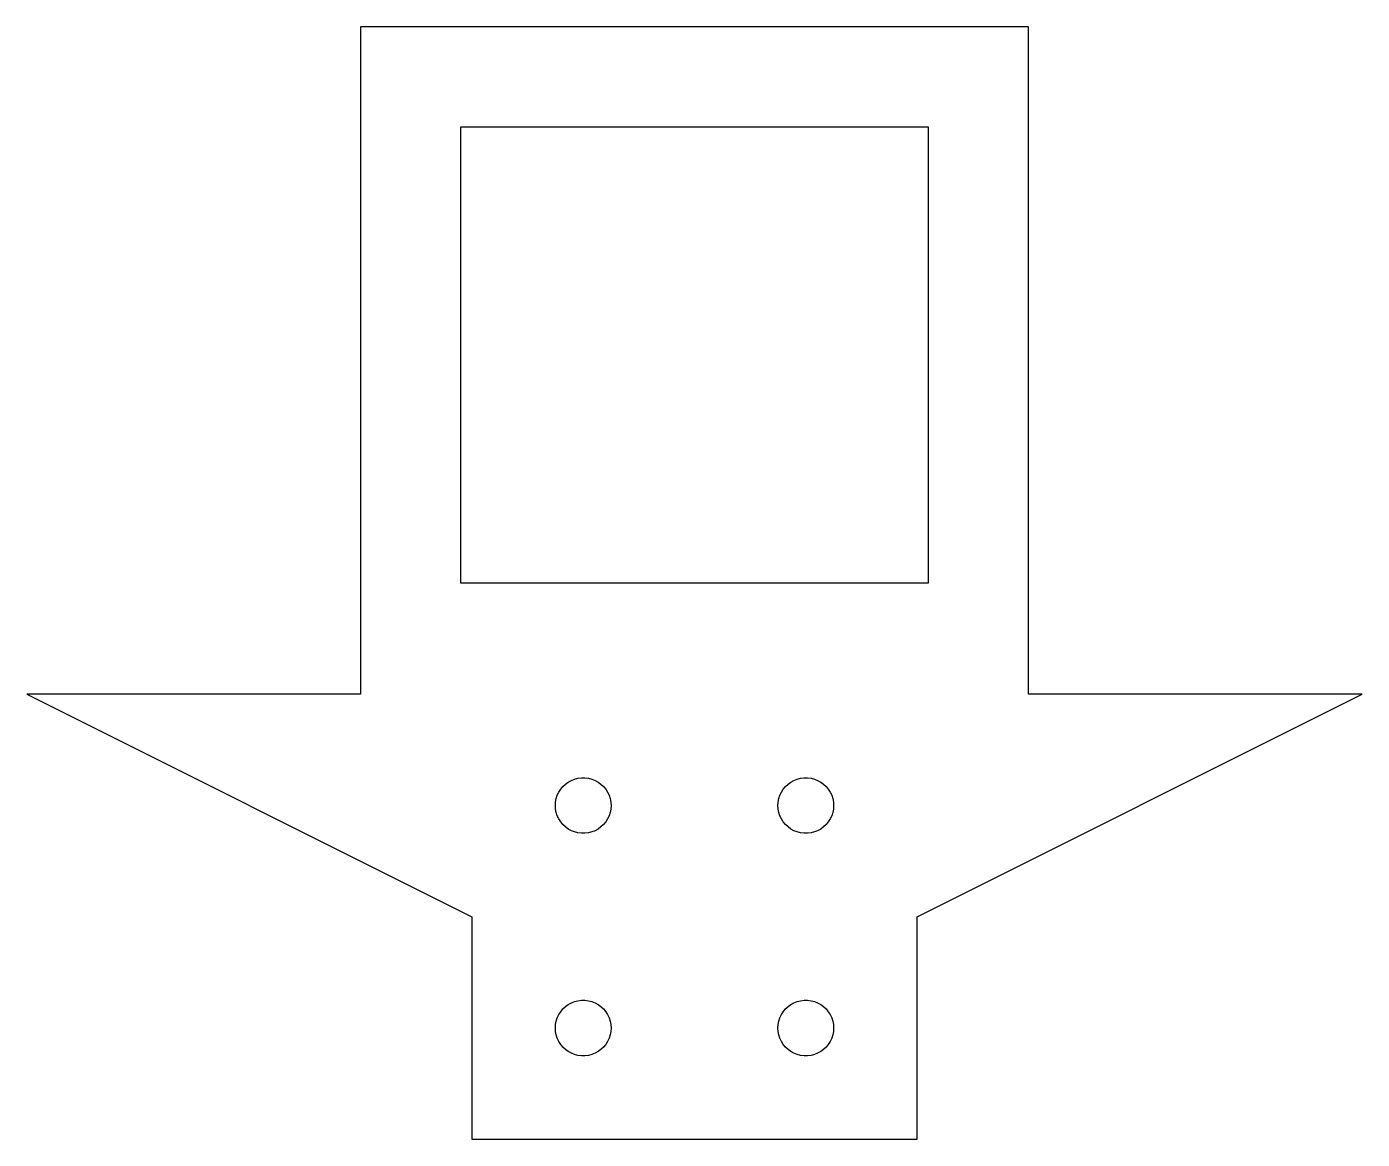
# Model space of a CAD drawing. Header units: metres. Extents: x -60 to 60, y -20 to 80.
import ezdxf

# ---------------------------------------------------------------- set-up
doc = ezdxf.new("R2010")
doc.units = ezdxf.units.M

msp = doc.modelspace()

# ---------------------------------------------------------------- linework, layer by layer
for p, q in [((30, 80), (-30, 80)), ((-30, 80), (-30, 20)), ((30, 20), (30, 80)), ((-21, 30), (-21, 71)), ((-21, 71), (21, 71)), ((21, 71), (21, 30)), ((21, 30), (-21, 30)), ((-30, 20), (-60, 20)), ((-60, 20), (-20, 0)), ((20, 0), (60, 20)), ((60, 20), (30, 20)), ((-11.5936, 11.9263), (-11.3396, 12.1108)), ((-11.3396, 12.1108), (-11.0644, 12.2621)), ((-11.0644, 12.2621), (-10.7725, 12.3776)), ((-10.7725, 12.3776), (-10.4684, 12.4557)), ((-10.4684, 12.4557), (-10.157, 12.4951)), ((-10.157, 12.4951), (-9.84302, 12.4951)), ((-9.84302, 12.4951), (-9.53154, 12.4557)), ((-9.53154, 12.4557), (-9.22745, 12.3776)), ((-9.22745, 12.3776), (-8.93555, 12.2621)), ((-8.93555, 12.2621), (-8.66043, 12.1108)), ((-8.66043, 12.1108), (-8.40643, 11.9263)), ((8.40643, 11.9263), (8.66043, 12.1108)), ((8.66043, 12.1108), (8.93555, 12.2621)), ((8.93555, 12.2621), (9.22745, 12.3776)), ((9.22745, 12.3776), (9.53154, 12.4557)), ((9.53154, 12.4557), (9.84302, 12.4951)), ((9.84302, 12.4951), (10.157, 12.4951)), ((10.157, 12.4951), (10.4684, 12.4557)), ((10.4684, 12.4557), (10.7725, 12.3776)), ((10.7725, 12.3776), (11.0644, 12.2621)), ((11.0644, 12.2621), (11.3396, 12.1108)), ((11.3396, 12.1108), (11.5936, 11.9263)), ((-12.4214, 10.6217), (-12.3244, 10.9203)), ((-12.3244, 10.9203), (-12.1908, 11.2044)), ((-12.1908, 11.2044), (-12.0225, 11.4695)), ((-12.0225, 11.4695), (-11.8224, 11.7114)), ((-11.8224, 11.7114), (-11.5936, 11.9263)), ((-8.40643, 11.9263), (-8.17757, 11.7114)), ((-8.17757, 11.7114), (-7.97745, 11.4695)), ((-7.97745, 11.4695), (-7.80922, 11.2044)), ((-7.80922, 11.2044), (-7.67555, 10.9203)), ((-7.67555, 10.9203), (-7.57854, 10.6217)), ((7.57854, 10.6217), (7.67555, 10.9203)), ((7.67555, 10.9203), (7.80922, 11.2044)), ((7.80922, 11.2044), (7.97745, 11.4695)), ((7.97745, 11.4695), (8.17757, 11.7114)), ((8.17757, 11.7114), (8.40643, 11.9263)), ((11.5936, 11.9263), (11.8224, 11.7114)), ((11.8224, 11.7114), (12.0225, 11.4695)), ((12.0225, 11.4695), (12.1908, 11.2044)), ((12.1908, 11.2044), (12.3244, 10.9203)), ((12.3244, 10.9203), (12.4214, 10.6217)), ((-12.5, 10), (-12.4803, 10.3133)), ((-12.4803, 9.68666), (-12.5, 10)), ((-12.4803, 10.3133), (-12.4214, 10.6217)), ((-12.4214, 9.37827), (-12.4803, 9.68666)), ((-7.57854, 10.6217), (-7.5197, 10.3133)), ((-7.5197, 9.68666), (-7.57854, 9.37827)), ((-7.5197, 10.3133), (-7.5, 10)), ((-7.5, 10), (-7.5197, 9.68666)), ((7.5, 10), (7.5197, 10.3133)), ((7.5197, 9.68666), (7.5, 10)), ((7.5197, 10.3133), (7.57854, 10.6217)), ((7.57854, 9.37827), (7.5197, 9.68666)), ((12.4214, 10.6217), (12.4803, 10.3133)), ((12.4803, 9.68666), (12.4214, 9.37827)), ((12.4803, 10.3133), (12.5, 10)), ((12.5, 10), (12.4803, 9.68666)), ((-12.3244, 9.07968), (-12.4214, 9.37827)), ((-12.1908, 8.79561), (-12.3244, 9.07968)), ((-12.0225, 8.53053), (-12.1908, 8.79561)), ((-11.8224, 8.28862), (-12.0225, 8.53053)), ((-7.97745, 8.53053), (-8.17757, 8.28862)), ((-7.80922, 8.79561), (-7.97745, 8.53053)), ((-7.67555, 9.07968), (-7.80922, 8.79561)), ((-7.57854, 9.37827), (-7.67555, 9.07968)), ((7.67555, 9.07968), (7.57854, 9.37827)), ((7.80922, 8.79561), (7.67555, 9.07968)), ((7.97745, 8.53053), (7.80922, 8.79561)), ((8.17757, 8.28862), (7.97745, 8.53053)), ((12.0225, 8.53053), (11.8224, 8.28862)), ((12.1908, 8.79561), (12.0225, 8.53053)), ((12.3244, 9.07968), (12.1908, 8.79561)), ((12.4214, 9.37827), (12.3244, 9.07968)), ((-11.5936, 8.07372), (-11.8224, 8.28862)), ((-11.3396, 7.88918), (-11.5936, 8.07372)), ((-11.0644, 7.73793), (-11.3396, 7.88918)), ((-10.7725, 7.62234), (-11.0644, 7.73793)), ((-10.4684, 7.54428), (-10.7725, 7.62234)), ((-10.157, 7.50493), (-10.4684, 7.54428)), ((-9.84302, 7.50493), (-10.157, 7.50493)), ((-9.53154, 7.54428), (-9.84302, 7.50493)), ((-9.22745, 7.62234), (-9.53154, 7.54428)), ((-8.93555, 7.73793), (-9.22745, 7.62234)), ((-8.66043, 7.88918), (-8.93555, 7.73793)), ((-8.40643, 8.07372), (-8.66043, 7.88918)), ((-8.17757, 8.28862), (-8.40643, 8.07372)), ((8.40643, 8.07372), (8.17757, 8.28862)), ((8.66043, 7.88918), (8.40643, 8.07372)), ((8.93555, 7.73793), (8.66043, 7.88918)), ((9.22745, 7.62234), (8.93555, 7.73793)), ((9.53154, 7.54428), (9.22745, 7.62234)), ((9.84302, 7.50493), (9.53154, 7.54428)), ((10.157, 7.50493), (9.84302, 7.50493)), ((10.4684, 7.54428), (10.157, 7.50493)), ((10.7725, 7.62234), (10.4684, 7.54428)), ((11.0644, 7.73793), (10.7725, 7.62234)), ((11.3396, 7.88918), (11.0644, 7.73793)), ((11.5936, 8.07372), (11.3396, 7.88918)), ((11.8224, 8.28862), (11.5936, 8.07372)), ((-20, 0), (-20, -20)), ((20, -20), (20, 0)), ((-12.0225, -8.53053), (-11.8224, -8.28862)), ((-11.8224, -8.28862), (-11.5936, -8.07372)), ((-11.5936, -8.07372), (-11.3396, -7.88918)), ((-11.3396, -7.88918), (-11.0644, -7.73793)), ((-11.0644, -7.73793), (-10.7725, -7.62234)), ((-10.7725, -7.62234), (-10.4684, -7.54428)), ((-10.4684, -7.54428), (-10.157, -7.50493)), ((-10.157, -7.50493), (-9.84302, -7.50493)), ((-9.84302, -7.50493), (-9.53154, -7.54428)), ((-9.53154, -7.54428), (-9.22745, -7.62234)), ((-9.22745, -7.62234), (-8.93555, -7.73793)), ((-8.93555, -7.73793), (-8.66043, -7.88918)), ((-8.66043, -7.88918), (-8.40643, -8.07372)), ((-8.40643, -8.07372), (-8.17757, -8.28862)), ((-8.17757, -8.28862), (-7.97745, -8.53053)), ((7.97745, -8.53053), (8.17757, -8.28862)), ((8.17757, -8.28862), (8.40643, -8.07372)), ((8.40643, -8.07372), (8.66043, -7.88918)), ((8.66043, -7.88918), (8.93555, -7.73793)), ((8.93555, -7.73793), (9.22745, -7.62234)), ((9.22745, -7.62234), (9.53154, -7.54428)), ((9.53154, -7.54428), (9.84302, -7.50493)), ((9.84302, -7.50493), (10.157, -7.50493)), ((10.157, -7.50493), (10.4684, -7.54428)), ((10.4684, -7.54428), (10.7725, -7.62234)), ((10.7725, -7.62234), (11.0644, -7.73793)), ((11.0644, -7.73793), (11.3396, -7.88918)), ((11.3396, -7.88918), (11.5936, -8.07372)), ((11.5936, -8.07372), (11.8224, -8.28862)), ((11.8224, -8.28862), (12.0225, -8.53053)), ((-12.4803, -9.68666), (-12.4214, -9.37827)), ((-12.4214, -9.37827), (-12.3244, -9.07968)), ((-12.3244, -9.07968), (-12.1908, -8.79561)), ((-12.1908, -8.79561), (-12.0225, -8.53053)), ((-7.97745, -8.53053), (-7.80922, -8.79561)), ((-7.80922, -8.79561), (-7.67555, -9.07968)), ((-7.67555, -9.07968), (-7.57854, -9.37827)), ((-7.57854, -9.37827), (-7.5197, -9.68666)), ((7.5197, -9.68666), (7.57854, -9.37827)), ((7.57854, -9.37827), (7.67555, -9.07968)), ((7.67555, -9.07968), (7.80922, -8.79561)), ((7.80922, -8.79561), (7.97745, -8.53053)), ((12.0225, -8.53053), (12.1908, -8.79561)), ((12.1908, -8.79561), (12.3244, -9.07968)), ((12.3244, -9.07968), (12.4214, -9.37827)), ((12.4214, -9.37827), (12.4803, -9.68666)), ((-12.5, -10), (-12.4803, -9.68666)), ((-12.4803, -10.3133), (-12.5, -10)), ((-12.4214, -10.6217), (-12.4803, -10.3133)), ((-12.3244, -10.9203), (-12.4214, -10.6217)), ((-7.57854, -10.6217), (-7.67555, -10.9203)), ((-7.5197, -10.3133), (-7.57854, -10.6217)), ((-7.5197, -9.68666), (-7.5, -10)), ((-7.5, -10), (-7.5197, -10.3133)), ((7.5, -10), (7.5197, -9.68666)), ((7.5197, -10.3133), (7.5, -10)), ((7.57854, -10.6217), (7.5197, -10.3133)), ((7.67555, -10.9203), (7.57854, -10.6217)), ((12.4214, -10.6217), (12.3244, -10.9203)), ((12.4803, -10.3133), (12.4214, -10.6217)), ((12.4803, -9.68666), (12.5, -10)), ((12.5, -10), (12.4803, -10.3133)), ((-12.1908, -11.2044), (-12.3244, -10.9203)), ((-12.0225, -11.4695), (-12.1908, -11.2044)), ((-11.8224, -11.7114), (-12.0225, -11.4695)), ((-11.5936, -11.9263), (-11.8224, -11.7114)), ((-11.3396, -12.1108), (-11.5936, -11.9263)), ((-8.40643, -11.9263), (-8.66043, -12.1108)), ((-8.17757, -11.7114), (-8.40643, -11.9263)), ((-7.97745, -11.4695), (-8.17757, -11.7114)), ((-7.80922, -11.2044), (-7.97745, -11.4695)), ((-7.67555, -10.9203), (-7.80922, -11.2044)), ((7.80922, -11.2044), (7.67555, -10.9203)), ((7.97745, -11.4695), (7.80922, -11.2044)), ((8.17757, -11.7114), (7.97745, -11.4695)), ((8.40643, -11.9263), (8.17757, -11.7114)), ((8.66043, -12.1108), (8.40643, -11.9263)), ((11.5936, -11.9263), (11.3396, -12.1108)), ((11.8224, -11.7114), (11.5936, -11.9263)), ((12.0225, -11.4695), (11.8224, -11.7114)), ((12.1908, -11.2044), (12.0225, -11.4695)), ((12.3244, -10.9203), (12.1908, -11.2044)), ((-11.0644, -12.2621), (-11.3396, -12.1108)), ((-10.7725, -12.3776), (-11.0644, -12.2621)), ((-10.4684, -12.4557), (-10.7725, -12.3776)), ((-10.157, -12.4951), (-10.4684, -12.4557)), ((-9.84302, -12.4951), (-10.157, -12.4951)), ((-9.53154, -12.4557), (-9.84302, -12.4951)), ((-9.22745, -12.3776), (-9.53154, -12.4557)), ((-8.93555, -12.2621), (-9.22745, -12.3776)), ((-8.66043, -12.1108), (-8.93555, -12.2621)), ((8.93555, -12.2621), (8.66043, -12.1108)), ((9.22745, -12.3776), (8.93555, -12.2621)), ((9.53154, -12.4557), (9.22745, -12.3776)), ((9.84302, -12.4951), (9.53154, -12.4557)), ((10.157, -12.4951), (9.84302, -12.4951)), ((10.4684, -12.4557), (10.157, -12.4951)), ((10.7725, -12.3776), (10.4684, -12.4557)), ((11.0644, -12.2621), (10.7725, -12.3776)), ((11.3396, -12.1108), (11.0644, -12.2621)), ((-20, -20), (20, -20))]:
    msp.add_line(p, q)

doc.saveas('drawing.dxf')
